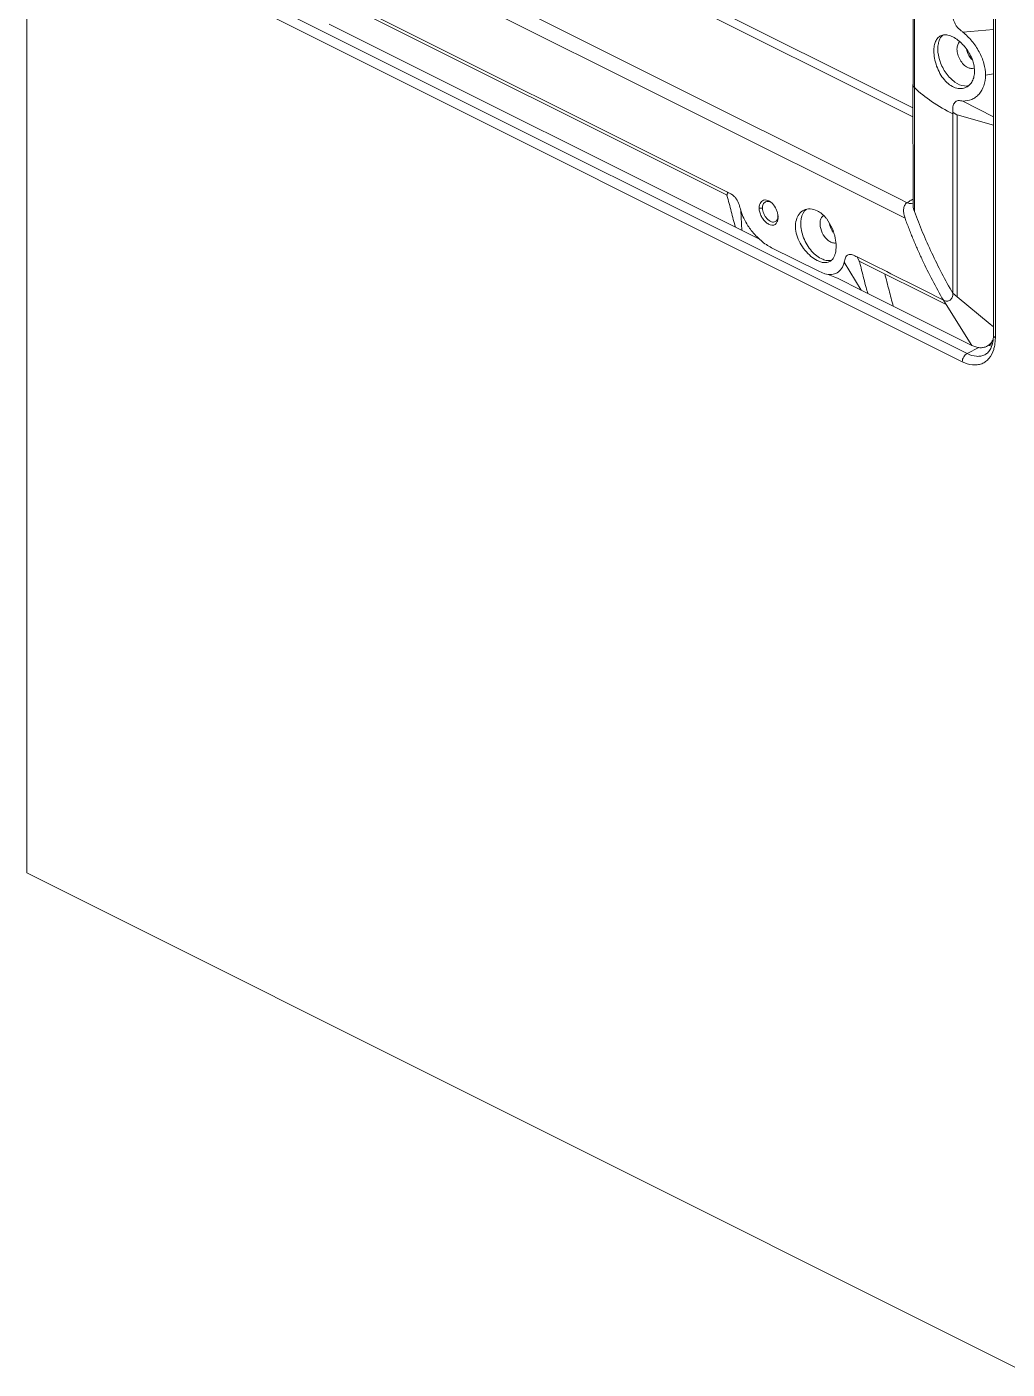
# Model space of a CAD drawing. Header units: millimetres. Extents: x 0 to 2382, y 0 to 1684.
# Drawn here: x 1841.5 to 1988.3, y 699.3 to 900.1 of the extents above; entities that cross this region are included whole.
import ezdxf

# ---------------------------------------------------------------- set-up
doc = ezdxf.new("R2010")
doc.units = ezdxf.units.MM
doc.layers.get('0').update_dxf_attribs({"lineweight": 13})

msp = doc.modelspace()

# ---------------------------------------------------------------- linework, layer by layer
for p in [(1841.54, 1272.65), (1990.04, 699.27)]:
    msp.add_line(p, (1841.54, 773.52))
at = {"lineweight": 9}
for p, q in [((1986.21, 1189.98), (1986.21, 853.97)), ((1986.5, 1189.63), (1986.5, 853.61)), ((1974.18, 1016.73), (1974.18, 891.49)), ((1974.4, 891.03), (1974.4, 1016.26)), ((1875.39, 936.03), (1974.17, 886.64)), ((1875.91, 937.14), (1974.17, 888.01)), ((1860.71, 927.62), (1972.99, 871.48)), ((1850.74, 917.01), (1982.26, 851.24)), ((1948.54, 886.19), (1887.73, 916.6)), ((1981.55, 850.02), (1850.03, 915.79)), ((1946.2, 875.49), (1885.39, 905.9)), ((1885.53, 905.36), (1946.34, 874.96)), ((1951.31, 868.29), (1886.8, 900.55)), ((1981.65, 899.35), (1986.21, 899.71)), ((1974.17, 891.5), (1974.18, 873.66)), ((1974.4, 872.51), (1974.41, 891.03)), ((1981.65, 889.03), (1986.21, 886.68)), ((1954.9, 883.01), (1948.54, 886.19)), ((1980.14, 887.34), (1980.77, 886.93)), ((1980.14, 887.34), (1980.14, 887.1)), ((1980.14, 860.26), (1980.14, 887.1)), ((1980.77, 886.93), (1980.77, 859.74)), ((1986.21, 885.4), (1980.78, 886.94)), ((1961.27, 879.83), (1954.9, 883.01)), ((1972.16, 874.38), (1961.27, 879.83)), ((1946.2, 875.49), (1946.39, 875.4)), ((1946.39, 875.4), (1946.34, 874.96)), ((1973.29, 873.82), (1972.16, 874.38)), ((1973.94, 874.23), (1973.85, 874.18)), ((1973.95, 874.21), (1973.86, 874.15)), ((1948.4, 872.65), (1948.58, 869.66)), ((1951.15, 873.02), (1951.64, 873.02)), ((1974.18, 873.66), (1974.18, 873.62)), ((1953.01, 867.08), (1960.08, 863.55)), ((1966.14, 865.07), (1965.8, 865.7)), ((1963.89, 864.9), (1966.44, 860.73)), ((1979.16, 858.57), (1966.14, 865.07)), ((1961, 863.19), (1960.08, 863.55)), ((1966.44, 860.73), (1962.88, 862.5)), ((1967.41, 860.24), (1966.44, 860.73)), ((1982.97, 852.46), (1967.41, 860.24)), ((1980.77, 859.74), (1980.14, 860.26)), ((1985.71, 855.65), (1980.78, 859.75)), ((1978.73, 859.24), (1979.16, 858.57)), ((1979.15, 858.56), (1982.97, 852.46)), ((1986.21, 855.23), (1985.71, 855.65)), ((1986.21, 855.23), (1985.71, 855.65)), ((1982.26, 851.24), (1984.04, 852.13)), ((1985.2, 852.32), (1986.07, 852.75))]:
    msp.add_line(p, q, dxfattribs=at)
msp.add_lwpolyline([(1961, 863.19), (1961.46, 863.06), (1962.49, 862.69), (1962.88, 862.5)], dxfattribs=at)
for centre, radius, start, end in [((1982.99, 894.76), 0.864, 289.5231, 292.4127), ((1975.08, 959.29), 67.14, 278.5362, 279.5448), ((1952.08, 873.32), 0.904, 90.7096, 94.7869), ((1951.52, 872.15), 2.23, 45.4979, 49.5695), ((1951.42, 872.05), 2.37, 43.5729, 45.521), ((1957.3, 902.02), 32.42, 299.5615, 300.737), ((1957.35, 901.93), 32.32, 300.9221, 301.4315), ((1951.67, 871.63), 2.31, 2.7052, 5.3448), ((1951.96, 871.64), 2.02, 359.1046, 2.7275), ((1986.87, 856.05), 3.83, 250.3619, 256.0787), ((1981.52, 853.3), 4.95, 342.9796, 346.412)]:
    msp.add_arc(centre, radius, start, end, dxfattribs=at)
for points, knots in [([(1981.65, 899.35), (1981.54, 899.45), (1981.3, 899.62), (1980.94, 899.91), (1980.64, 900.28), (1980.41, 900.7), (1980.24, 901.14), (1980.11, 901.73), (1980.14, 902.18), (1980.14, 902.46)], [0, 0, 0, 0, 0.12178, 0.244524, 0.374298, 0.507703, 0.639929, 0.766548, 1, 1, 1, 1]), ([(1978.3, 898.79), (1978.14, 898.71), (1977.83, 898.47), (1977.52, 897.94), (1977.34, 897.27), (1977.3, 896.78), (1977.3, 896.52)], [0, 0, 0, 0, 0.207421, 0.435802, 0.69929, 1, 1, 1, 1]), ([(1978.03, 897.89), (1978.01, 897.81), (1977.92, 897.46), (1977.89, 897.09), (1977.89, 896.81)], [0, 0, 0, 0, 0.236681, 1, 1, 1, 1]), ([(1978.64, 898.89), (1978.57, 898.83), (1978.3, 898.55), (1978.12, 898.18), (1978.03, 897.89)], [0, 0, 0, 0, 0.234961, 1, 1, 1, 1]), ([(1981.09, 897.98), (1980.85, 898.18), (1980.38, 898.53), (1979.63, 898.86), (1978.92, 898.98), (1978.48, 898.88), (1978.3, 898.79)], [0, 0, 0, 0, 0.304758, 0.57178, 0.799621, 1, 1, 1, 1]), ([(1980.76, 896.81), (1980.76, 897.03), (1980.81, 897.44), (1981.03, 897.79), (1981.17, 897.92)], [0, 0, 0, 0, 0.544615, 1, 1, 1, 1]), ([(1981.97, 897.08), (1981.9, 897.17), (1981.63, 897.49), (1981.33, 897.78), (1981.09, 897.98)], [0, 0, 0, 0, 0.256644, 1, 1, 1, 1]), ([(1981.65, 899.35), (1982.13, 898.94), (1983.03, 898.03), (1984.11, 896.44), (1984.85, 894.71), (1985.04, 893.48), (1985.04, 892.9)], [0, 0, 0, 0, 0.251333, 0.510939, 0.764175, 1, 1, 1, 1]), ([(1982.14, 891.09), (1981.9, 890.97), (1981.34, 890.83), (1980.46, 890.98), (1979.6, 891.46), (1978.82, 892.2), (1978.17, 893.16), (1977.69, 894.25), (1977.38, 895.39), (1977.3, 896.15), (1977.3, 896.52)], [0, 0, 0, 0, 0.096289, 0.199348, 0.314372, 0.442579, 0.58142, 0.725472, 0.867611, 1, 1, 1, 1]), ([(1981.87, 891.28), (1981.36, 891.33), (1980.59, 891.69), (1979.73, 892.43), (1978.9, 893.43), (1978.15, 894.89), (1977.89, 896.19), (1977.89, 896.81)], [0, 0, 0, 0, 0.20943, 0.333038, 0.465787, 0.741213, 1, 1, 1, 1]), ([(1980.76, 896.81), (1980.76, 896.54), (1980.86, 895.97), (1981.2, 895.18), (1981.7, 894.5), (1982.14, 894.16), (1982.36, 894.05)], [0, 0, 0, 0, 0.246793, 0.511785, 0.770324, 1, 1, 1, 1]), ([(1983.22, 894.7), (1983.16, 894.92), (1982.87, 895.77), (1982.4, 896.56), (1981.97, 897.08)], [0, 0, 0, 0, 0.245399, 1, 1, 1, 1]), ([(1983, 895.22), (1982.9, 895.33), (1982.53, 895.79), (1982.27, 896.35), (1982.16, 896.78)], [0, 0, 0, 0, 0.245419, 1, 1, 1, 1]), ([(1982.36, 894.05), (1982.51, 893.98), (1982.82, 893.87), (1983.14, 893.9), (1983.28, 893.95)], [0, 0, 0, 0, 0.534425, 1, 1, 1, 1]), ([(1983.39, 893.48), (1983.39, 893.58), (1983.37, 893.99), (1983.3, 894.4), (1983.22, 894.7)], [0, 0, 0, 0, 0.240634, 1, 1, 1, 1]), ([(1981.65, 889.03), (1982.1, 889.02), (1982.78, 889.15), (1983.57, 889.59), (1984.27, 890.22), (1984.89, 891.34), (1985.04, 892.36), (1985.04, 892.9)], [0, 0, 0, 0, 0.233901, 0.3508, 0.47003, 0.721533, 1, 1, 1, 1]), ([(1983.39, 893.48), (1983.39, 893.22), (1983.34, 892.71), (1983.09, 892.01), (1982.69, 891.45), (1982.33, 891.19), (1982.14, 891.09)], [0, 0, 0, 0, 0.2798, 0.536994, 0.774484, 1, 1, 1, 1]), ([(1974.4, 891.03), (1974.33, 891.09), (1974.22, 891.23), (1974.18, 891.41), (1974.18, 891.49)], [0, 0, 0, 0, 0.53292, 1, 1, 1, 1]), ([(1980.14, 887.1), (1979.04, 887.65), (1977.02, 888.81), (1975.19, 890.27), (1974.4, 891.03)], [0, 0, 0, 0, 0.52688, 1, 1, 1, 1]), ([(1982.5, 891.32), (1982.45, 891.31), (1982.24, 891.27), (1982.03, 891.27), (1981.87, 891.28)], [0, 0, 0, 0, 0.24307, 1, 1, 1, 1]), ([(1980.14, 887.34), (1980.14, 887.62), (1980.11, 888.02), (1980.23, 888.53), (1980.4, 888.82), (1980.65, 889.03), (1980.97, 889.11), (1981.3, 889.07), (1981.53, 889.04), (1981.65, 889.03)], [0, 0, 0, 0, 0.293401, 0.423726, 0.539866, 0.647575, 0.756839, 0.87649, 1, 1, 1, 1]), ([(1946.34, 874.96), (1946.35, 874.95), (1946.37, 874.92), (1946.34, 874.91), (1946.33, 874.91)], [0, 0, 0, 0, 0.623271, 1, 1, 1, 1]), ([(1947.61, 870.14), (1947.49, 870.53), (1947.27, 871.32), (1946.98, 872.52), (1946.66, 873.71), (1946.44, 874.51), (1946.33, 874.91)], [0, 0, 0, 0, 0.247913, 0.497587, 0.748793, 1, 1, 1, 1]), ([(1948.4, 872.65), (1948.3, 872.95), (1948.2, 873.57), (1947.83, 874.28), (1947.42, 874.76), (1947.09, 875.04), (1946.74, 875.24), (1946.5, 875.34), (1946.39, 875.4)], [0, 0, 0, 0, 0.258457, 0.529229, 0.660022, 0.781691, 0.892804, 1, 1, 1, 1]), ([(1952.01, 874.22), (1951.88, 874.21), (1951.64, 874.14), (1951.35, 873.86), (1951.18, 873.47), (1951.14, 873.18), (1951.15, 873.02)], [0, 0, 0, 0, 0.226024, 0.456108, 0.711278, 1, 1, 1, 1]), ([(1951.64, 873.02), (1951.64, 873.21), (1951.69, 873.5), (1951.89, 873.79), (1952.03, 873.89), (1952.1, 873.93)], [0, 0, 0, 0, 0.540518, 0.77705, 1, 1, 1, 1]), ([(1952.97, 873.85), (1952.9, 873.91), (1952.64, 874.1), (1952.31, 874.23), (1952.07, 874.22)], [0, 0, 0, 0, 0.27974, 1, 1, 1, 1]), ([(1952.1, 873.93), (1952.22, 873.99), (1952.53, 874.04), (1952.82, 873.92), (1952.95, 873.83)], [0, 0, 0, 0, 0.464712, 1, 1, 1, 1]), ([(1972.99, 871.48), (1972.91, 871.69), (1972.79, 872.13), (1972.74, 872.79), (1972.87, 873.4), (1973.13, 873.72), (1973.29, 873.82)], [0, 0, 0, 0, 0.272883, 0.534262, 0.7771, 1, 1, 1, 1]), ([(1973.29, 873.82), (1973.43, 873.75), (1973.72, 873.65), (1974.03, 873.69), (1974.16, 873.75)], [0, 0, 0, 0, 0.534123, 1, 1, 1, 1]), ([(1949.97, 869.68), (1949.8, 869.9), (1949.15, 870.82), (1948.64, 871.85), (1948.4, 872.65)], [0, 0, 0, 0, 0.253531, 1, 1, 1, 1]), ([(1951.15, 873.02), (1951.14, 872.81), (1951.21, 872.38), (1951.46, 871.76), (1951.83, 871.2), (1952.28, 870.76), (1952.76, 870.49), (1953.17, 870.42), (1953.45, 870.5), (1953.69, 870.65), (1953.81, 870.85), (1953.87, 870.98)], [0, 0, 0, 0, 0.140471, 0.291911, 0.444062, 0.586335, 0.70943, 0.810979, 0.856746, 0.901976, 1, 1, 1, 1]), ([(1953.57, 870.98), (1953.49, 870.94), (1953.29, 870.89), (1952.97, 870.96), (1952.64, 871.14), (1952.33, 871.42), (1952.05, 871.76), (1951.75, 872.29), (1951.65, 872.73), (1951.64, 873.02)], [0, 0, 0, 0, 0.08719, 0.186806, 0.303729, 0.436349, 0.579309, 0.725577, 1, 1, 1, 1]), ([(1953.96, 871.84), (1953.95, 872.01), (1953.88, 872.34), (1953.66, 872.99), (1953.38, 873.44), (1953.14, 873.68)], [0, 0, 0, 0, 0.244742, 0.500295, 1, 1, 1, 1]), ([(1953.97, 871.73), (1953.97, 871.7), (1953.96, 871.57), (1953.93, 871.44), (1953.89, 871.35)], [0, 0, 0, 0, 0.265339, 1, 1, 1, 1]), ([(1959.84, 865.16), (1959.5, 865.33), (1958.84, 865.78), (1957.97, 866.67), (1957.25, 867.75), (1956.75, 868.93), (1956.54, 870.12), (1956.65, 871.23), (1957.08, 872.14), (1957.57, 872.56), (1957.83, 872.69)], [0, 0, 0, 0, 0.123154, 0.260658, 0.404254, 0.545627, 0.677957, 0.797164, 0.903077, 1, 1, 1, 1]), ([(1960.42, 865.45), (1960.12, 865.6), (1959.54, 866), (1958.79, 866.79), (1958.16, 867.75), (1957.68, 868.81), (1957.41, 869.91), (1957.33, 871.2), (1957.59, 872.16), (1957.96, 872.59)], [0, 0, 0, 0, 0.119357, 0.251482, 0.391355, 0.532727, 0.669019, 0.794544, 1, 1, 1, 1]), ([(1957.83, 872.69), (1958.13, 872.83), (1958.83, 872.98), (1959.52, 872.77), (1959.84, 872.61)], [0, 0, 0, 0, 0.475779, 1, 1, 1, 1]), ([(1960.76, 871.94), (1960.69, 872.01), (1960.41, 872.27), (1960.09, 872.48), (1959.84, 872.61)], [0, 0, 0, 0, 0.262029, 1, 1, 1, 1]), ([(1960.8, 871.9), (1960.68, 871.82), (1960.45, 871.6), (1960.27, 871.12), (1960.24, 870.55), (1960.38, 869.71), (1960.77, 868.9), (1961.35, 868.26), (1961.69, 868.02), (1961.86, 867.93)], [0, 0, 0, 0, 0.091569, 0.195754, 0.316697, 0.452223, 0.739548, 0.876802, 1, 1, 1, 1]), ([(1961.26, 871.38), (1961.22, 871.44), (1961.06, 871.63), (1960.9, 871.81), (1960.76, 871.94)], [0, 0, 0, 0, 0.255196, 1, 1, 1, 1]), ([(1974.18, 873.62), (1974.18, 873.53), (1974.2, 873.14), (1974.3, 872.77), (1974.39, 872.5)], [0, 0, 0, 0, 0.243198, 1, 1, 1, 1]), ([(1980.14, 860.26), (1979.57, 861.24), (1978.48, 863.23), (1976.97, 866.27), (1975.6, 869.36), (1974.78, 871.45), (1974.4, 872.51)], [0, 0, 0, 0, 0.251718, 0.502472, 0.751993, 1, 1, 1, 1]), ([(1953.89, 871.35), (1953.86, 871.27), (1953.78, 871.12), (1953.64, 871.01), (1953.57, 870.98)], [0, 0, 0, 0, 0.525935, 1, 1, 1, 1]), ([(1953.87, 870.98), (1953.89, 871.03), (1953.95, 871.23), (1953.98, 871.44), (1953.97, 871.61)], [0, 0, 0, 0, 0.23087, 1, 1, 1, 1]), ([(1962.54, 868.49), (1962.44, 869.01), (1962.12, 870.03), (1961.58, 870.97), (1961.26, 871.38)], [0, 0, 0, 0, 0.503183, 1, 1, 1, 1]), ([(1962.25, 869.39), (1962.02, 869.7), (1961.78, 870.17), (1961.65, 870.66), (1961.62, 870.78)], [0, 0, 0, 0, 0.754168, 1, 1, 1, 1]), ([(1972.98, 871.48), (1973.07, 871.21), (1973.28, 870.69), (1973.58, 869.91), (1973.88, 869.12), (1974.2, 868.35), (1974.53, 867.57), (1974.98, 866.54), (1975.8, 864.74), (1977.06, 862.2), (1978.15, 860.21), (1978.72, 859.23)], [0, 0, 0, 0, 0.062219, 0.124228, 0.186076, 0.248174, 0.310488, 0.372873, 0.497836, 0.74865, 1, 1, 1, 1]), ([(1953.01, 867.08), (1952.74, 867.22), (1952.19, 867.54), (1951.13, 868.36), (1950.41, 869.12), (1949.97, 869.68)], [0, 0, 0, 0, 0.225959, 0.472084, 1, 1, 1, 1]), ([(1961.68, 865), (1961.79, 865.05), (1961.99, 865.19), (1962.24, 865.48), (1962.44, 865.85), (1962.63, 866.46), (1962.71, 867.36), (1962.62, 868.1), (1962.54, 868.49)], [0, 0, 0, 0, 0.094345, 0.193186, 0.30055, 0.418805, 0.689711, 1, 1, 1, 1]), ([(1962.62, 867.79), (1962.56, 867.78), (1962.3, 867.76), (1962.04, 867.84), (1961.86, 867.93)], [0, 0, 0, 0, 0.230566, 1, 1, 1, 1]), ([(1965.8, 865.7), (1965.69, 865.76), (1965.46, 865.87), (1965.13, 866.03), (1964.79, 866.09), (1964.48, 866.03), (1964.22, 865.86), (1964.04, 865.58), (1963.97, 865.25), (1963.92, 865.02), (1963.89, 864.9)], [0, 0, 0, 0, 0.14165, 0.27952, 0.403109, 0.515092, 0.623755, 0.739606, 0.869008, 1, 1, 1, 1]), ([(1965.8, 865.7), (1966.88, 865.17), (1971.2, 863.03), (1975.5, 860.87), (1978.73, 859.24)], [0, 0, 0, 0, 0.249211, 1, 1, 1, 1]), ([(1959.84, 865.16), (1960, 865.08), (1960.33, 864.94), (1960.82, 864.84), (1961.28, 864.85), (1961.55, 864.93), (1961.68, 865)], [0, 0, 0, 0, 0.289012, 0.548749, 0.782312, 1, 1, 1, 1]), ([(1960.42, 865.45), (1960.5, 865.41), (1960.8, 865.28), (1961.12, 865.19), (1961.36, 865.16)], [0, 0, 0, 0, 0.26494, 1, 1, 1, 1]), ([(1963.89, 864.9), (1963.8, 864.57), (1963.55, 863.97), (1962.88, 863.28), (1961.96, 863.01), (1961.32, 863.1), (1961, 863.19)], [0, 0, 0, 0, 0.271831, 0.505083, 0.735066, 1, 1, 1, 1]), ([(1961.36, 865.16), (1961.41, 865.16), (1961.62, 865.14), (1961.83, 865.16), (1961.99, 865.2)], [0, 0, 0, 0, 0.258861, 1, 1, 1, 1]), ([(1966.14, 865.06), (1966.13, 865.06), (1966.13, 865.05), (1966.13, 865.03), (1966.15, 865.01), (1966.16, 865), (1966.17, 864.99)], [0, 0, 0, 0, 0.145958, 0.317401, 0.5498, 1, 1, 1, 1]), ([(1966.17, 864.99), (1966.19, 864.91), (1966.23, 864.72), (1966.3, 864.42), (1966.36, 864.19), (1966.4, 864.07)], [0, 0, 0, 0, 0.242792, 0.611482, 1, 1, 1, 1]), ([(1966.4, 864.07), (1966.52, 863.63), (1966.74, 862.76), (1966.96, 861.89), (1967.07, 861.45)], [0, 0, 0, 0, 0.499641, 1, 1, 1, 1]), ([(1971.23, 858.33), (1970.99, 859.13), (1970.69, 860.34), (1970.28, 861.95), (1970.06, 862.75), (1969.95, 863.15)], [0, 0, 0, 0, 0.499287, 0.750053, 1, 1, 1, 1]), ([(1967.07, 861.45), (1967.1, 861.35), (1967.21, 860.95), (1967.32, 860.54), (1967.41, 860.24)], [0, 0, 0, 0, 0.25147, 1, 1, 1, 1]), ([(1978.72, 859.23), (1978.89, 859.15), (1979.16, 859.07), (1979.51, 859.12), (1979.81, 859.27), (1980.09, 859.67), (1980.14, 860.05), (1980.14, 860.26)], [0, 0, 0, 0, 0.256894, 0.37055, 0.480764, 0.715872, 1, 1, 1, 1]), ([(1986.06, 852.67), (1986.08, 852.77), (1986.17, 853.19), (1986.21, 853.63), (1986.21, 853.97)], [0, 0, 0, 0, 0.231755, 1, 1, 1, 1]), ([(1986.21, 853.97), (1986.21, 853.9), (1986.28, 853.74), (1986.42, 853.65), (1986.5, 853.61)], [0, 0, 0, 0, 0.432811, 1, 1, 1, 1]), ([(1981.55, 850.02), (1982.03, 849.79), (1982.78, 849.53), (1983.79, 849.53), (1984.47, 849.7), (1985.07, 850.03), (1985.77, 850.69), (1986.11, 851.37), (1986.26, 851.86)], [0, 0, 0, 0, 0.272326, 0.394537, 0.510732, 0.625281, 0.742745, 1, 1, 1, 1]), ([(1985.2, 852.32), (1985.04, 852.24), (1984.7, 852.13), (1984.14, 852.1), (1983.54, 852.21), (1983.16, 852.37), (1982.97, 852.46)], [0, 0, 0, 0, 0.227102, 0.464696, 0.721085, 1, 1, 1, 1]), ([(1984.94, 851.07), (1985.12, 851.16), (1985.47, 851.43), (1985.71, 851.8), (1985.82, 852.01)], [0, 0, 0, 0, 0.457254, 1, 1, 1, 1]), ([(1985.83, 852.82), (1985.79, 852.77), (1985.6, 852.57), (1985.38, 852.41), (1985.2, 852.32)], [0, 0, 0, 0, 0.256405, 1, 1, 1, 1]), ([(1985.82, 852.01), (1985.84, 852.06), (1985.94, 852.27), (1986.01, 852.5), (1986.06, 852.67)], [0, 0, 0, 0, 0.235466, 1, 1, 1, 1]), ([(1986.18, 853.39), (1986.16, 853.34), (1986.06, 853.14), (1985.94, 852.95), (1985.83, 852.82)], [0, 0, 0, 0, 0.25899, 1, 1, 1, 1]), ([(1986.34, 852.14), (1986.36, 852.26), (1986.46, 852.74), (1986.5, 853.24), (1986.5, 853.61)], [0, 0, 0, 0, 0.239317, 1, 1, 1, 1]), ([(1981.55, 850.02), (1981.55, 850.27), (1981.71, 850.75), (1982.05, 851.14), (1982.26, 851.24)], [0, 0, 0, 0, 0.512234, 1, 1, 1, 1]), ([(1982.26, 851.24), (1982.7, 851.02), (1983.41, 850.79), (1984.34, 850.84), (1984.75, 850.98), (1984.94, 851.07)], [0, 0, 0, 0, 0.534133, 0.772347, 1, 1, 1, 1])]:
    msp.add_open_spline(points, degree=3, knots=knots, dxfattribs=at)
msp.add_open_spline([(1957.96, 872.59), (1958.03, 872.67), (1958.11, 872.75), (1958.19, 872.82)], degree=3, dxfattribs=at)

doc.saveas('drawing.dxf')
